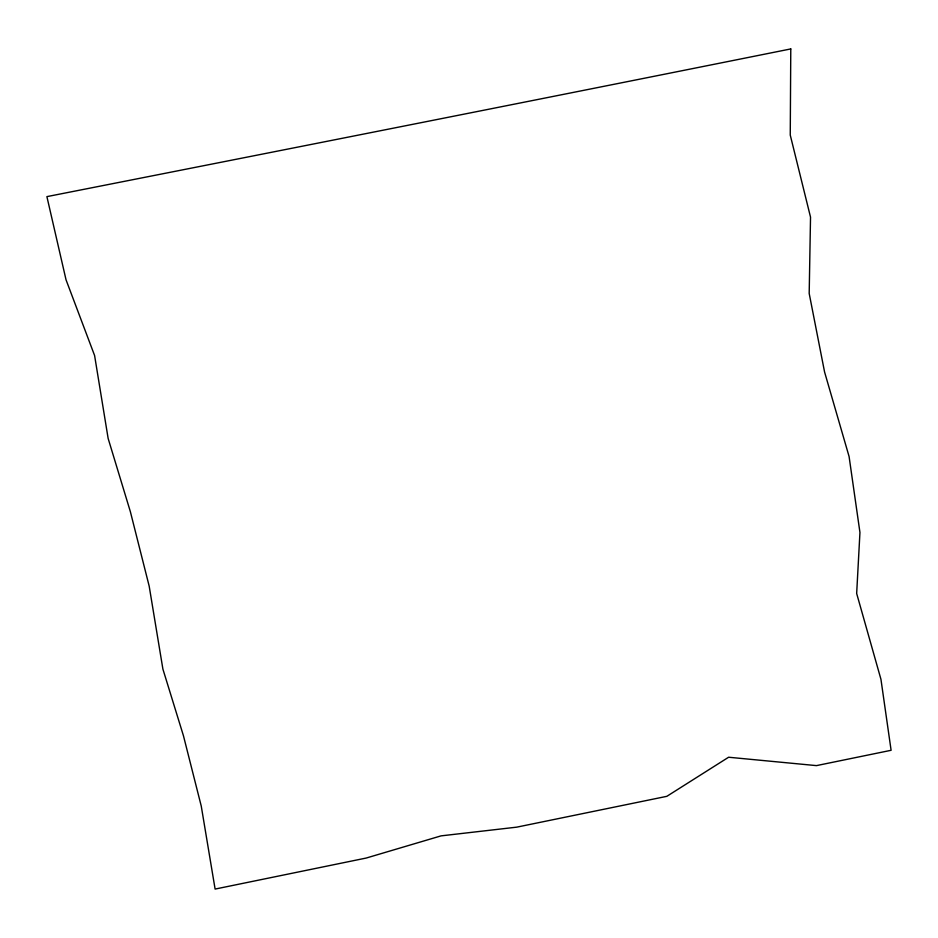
<?xml version="1.0" encoding="UTF-8"?>
<svg xmlns="http://www.w3.org/2000/svg" width="938" height="938" viewBox="0 0 938 938"><rect width="100%" height="100%" fill="white"/><g stroke="black" fill="none" stroke-linecap="round" stroke-linejoin="round"><path stroke-width="1.41" d="M790.781 48.928L790.253 135.072L810.526 217.135L809.189 293.453L824.584 372.034L849.078 456.501L859.947 532.456L856.664 593.484L880.946 679.3L891.1 750.294L816.459 765.619L728.615 757.236L666.836 796.327L516.744 827.152L441.083 835.864L366.16 858.059L215.107 889.072L201.248 806.07L183.461 735.802L162.907 669.122L149.177 586.121L130.37 511.691L108.14 438.445L94.597 355.537L66.035 279.805L46.9 196.628C294.931 147.735 542.938 98.689 790.781 48.928"/></g></svg>
